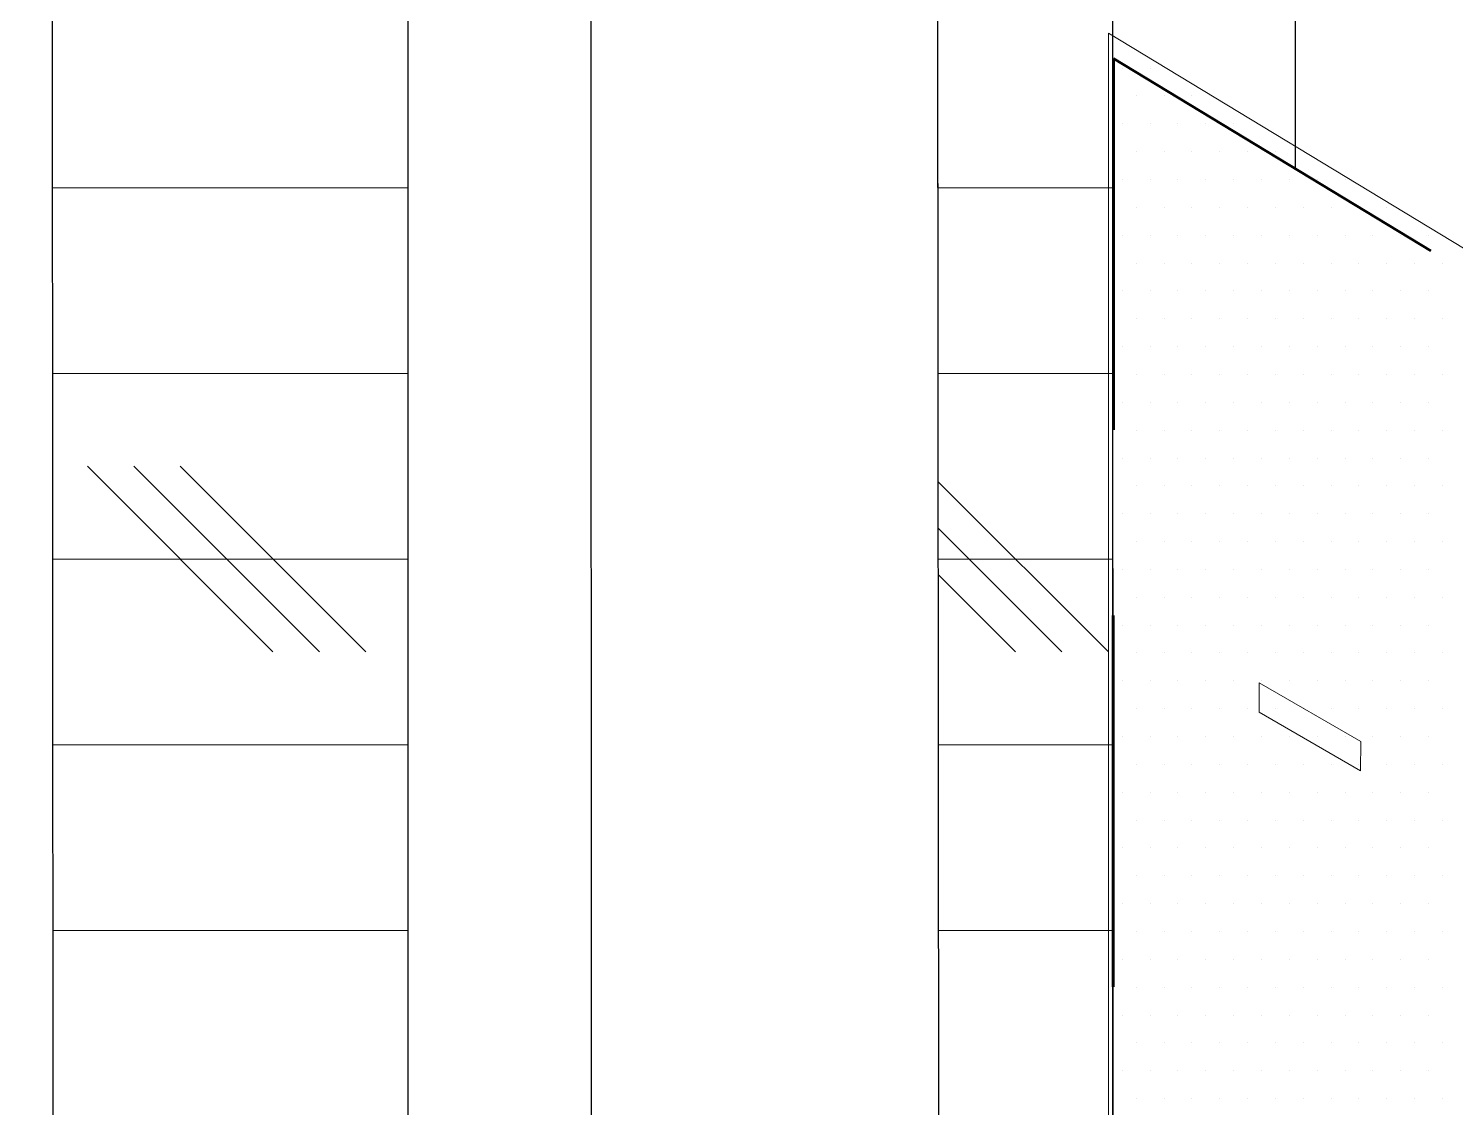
# Model space of a CAD drawing. Header units: inches. Extents: x -26 to 76, y -16 to 22.
# Drawn here: x 37.726 to 38.687, y 8.999 to 9.725 of the extents above; entities that cross this region are included whole.
import ezdxf

# ---------------------------------------------------------------- set-up
doc = ezdxf.new("R2010")
doc.units = ezdxf.units.IN
doc.header["$MEASUREMENT"] = 0
doc.linetypes.add('AI-Linetype-0', pattern=[0.375113, 0.250075, -0.125038])
doc.linetypes.add('AI-Linetype-3', pattern=[0.375113, 0.250075, -0.125038])
for name, color, linetype, lineweight in [('.ATI-HATCH', 7, 'Continuous', 0), ('G-ANNO-TTLB', 7, 'Continuous', 0), ('TYVEK', 7, 'Continuous', 0)]:
    doc.layers.add(name, color=color, linetype=linetype, lineweight=lineweight)

# ---------------------------------------------------------------- blocks, each defined once
blk = doc.blocks.new('Block_353')
at = {"layer": '.ATI-HATCH'}
for points, knots in [([(37.98154, 8.3339), (37.98154, 8.3339), (37.74314, 8.28276), (37.74314, 8.28276), (37.74314, 8.28276), (37.74071, 11.86571), (37.74071, 11.86571), (37.74071, 11.86571), (38.21226, 11.59528), (38.21226, 11.59528), (38.21226, 11.59528), (37.98178, 11.459), (37.98178, 11.459), (37.98178, 11.459), (37.98154, 11.45914), (37.98154, 11.45914), (37.98154, 11.45914), (37.98154, 8.3339), (37.98154, 8.3339)], [0, 0, 0, 0, 1, 1, 1, 2, 2, 2, 3, 3, 3, 4, 4, 4, 5, 5, 5, 6, 6, 6, 6]), ([(38.44993, 8.43436), (38.45208, 8.43482), (38.45425, 8.43521), (38.45644, 8.43552), (38.45644, 8.43552), (38.45573, 11.18716), (38.45573, 11.18716), (38.45573, 11.18716), (38.45597, 11.18703), (38.45597, 11.18703), (38.45597, 11.18703), (38.68646, 11.32331), (38.68646, 11.32331), (38.68646, 11.32331), (38.33735, 11.52353), (38.33735, 11.52353), (38.33735, 11.52353), (38.33946, 8.41067), (38.33946, 8.41067), (38.33946, 8.41067), (38.44993, 8.43436), (38.44993, 8.43436)], [0, 0, 0, 0, 1, 1, 1, 2, 2, 2, 3, 3, 3, 4, 4, 4, 5, 5, 5, 6, 6, 6, 7, 7, 7, 7])]:
    blk.add_open_spline(points, degree=3, knots=knots, dxfattribs=at)
at = {"layer": '.ATI-HATCH', "color": 8, "lineweight": 0, "true_color": 0x808080}
for points in [[(37.74224, 9.61813), (37.74224, 9.61813), (37.98154, 9.61813), (37.98154, 9.61813)], [(38.33865, 9.61813), (38.33865, 9.61813), (38.45613, 9.61813), (38.45613, 9.61813)], [(37.74232, 9.49309), (37.74232, 9.49309), (37.98154, 9.49309), (37.98154, 9.49309)], [(38.33873, 9.49309), (38.33873, 9.49309), (38.45616, 9.49309), (38.45616, 9.49309)], [(37.89067, 9.30553), (37.89067, 9.30553), (37.76564, 9.43057), (37.76564, 9.43057)], [(37.92193, 9.30553), (37.92193, 9.30553), (37.7969, 9.43057), (37.7969, 9.43057)], [(37.95319, 9.30553), (37.95319, 9.30553), (37.82815, 9.43057), (37.82815, 9.43057)], [(38.45334, 9.30553), (38.45334, 9.30553), (38.33878, 9.4201), (38.33878, 9.4201)], [(38.42208, 9.30553), (38.42208, 9.30553), (38.3388, 9.38882), (38.3388, 9.38882)], [(37.74241, 9.36805), (37.74241, 9.36805), (37.98154, 9.36805), (37.98154, 9.36805)], [(38.33881, 9.36805), (38.33881, 9.36805), (38.4562, 9.36805), (38.4562, 9.36805)], [(38.39082, 9.30553), (38.39082, 9.30553), (38.33882, 9.35754), (38.33882, 9.35754)], [(37.74249, 9.24302), (37.74249, 9.24302), (37.98154, 9.24302), (37.98154, 9.24302)], [(38.3389, 9.24302), (38.3389, 9.24302), (38.45623, 9.24302), (38.45623, 9.24302)], [(37.74258, 9.11798), (37.74258, 9.11798), (37.98154, 9.11798), (37.98154, 9.11798)], [(38.33898, 9.11798), (38.33898, 9.11798), (38.45626, 9.11798), (38.45626, 9.11798)]]:
    blk.add_open_spline(points, degree=3, dxfattribs=at)
blk = doc.blocks.new('Block_386')
at = {"layer": '.ATI-HATCH'}
blk.add_open_spline([(38.70094, 9.57216), (38.70094, 9.57216), (38.45346, 9.72215), (38.45346, 9.72215), (38.45346, 9.72215), (38.45346, 7.41486), (38.45346, 7.41486), (38.45346, 7.41486), (38.70094, 7.26487), (38.70094, 7.26487), (38.70094, 7.26487), (38.70094, 9.57216), (38.70094, 9.57216)], degree=3, knots=[0, 0, 0, 0, 1, 1, 1, 2, 2, 2, 3, 3, 3, 4, 4, 4, 4], dxfattribs=at)
at = {"layer": '.ATI-HATCH', "color": 8, "lineweight": 0, "true_color": 0x808080}
for points in [[(38.46268, 9.69872), (38.46268, 9.69872), (38.46268, 9.69872), (38.46268, 9.69872)], [(38.48144, 9.69872), (38.48144, 9.69872), (38.48144, 9.69872), (38.48144, 9.69872)], [(38.47206, 9.67996), (38.47206, 9.67996), (38.47206, 9.67996), (38.47206, 9.67996)], [(38.49081, 9.67996), (38.49081, 9.67996), (38.49081, 9.67996), (38.49081, 9.67996)], [(38.50957, 9.67996), (38.50957, 9.67996), (38.50957, 9.67996), (38.50957, 9.67996)], [(38.46268, 9.6612), (38.46268, 9.6612), (38.46268, 9.6612), (38.46268, 9.6612)], [(38.48144, 9.6612), (38.48144, 9.6612), (38.48144, 9.6612), (38.48144, 9.6612)], [(38.50019, 9.6612), (38.50019, 9.6612), (38.50019, 9.6612), (38.50019, 9.6612)], [(38.51895, 9.6612), (38.51895, 9.6612), (38.51895, 9.6612), (38.51895, 9.6612)], [(38.5377, 9.6612), (38.5377, 9.6612), (38.5377, 9.6612), (38.5377, 9.6612)], [(38.47206, 9.64245), (38.47206, 9.64245), (38.47206, 9.64245), (38.47206, 9.64245)], [(38.49081, 9.64245), (38.49081, 9.64245), (38.49081, 9.64245), (38.49081, 9.64245)], [(38.50957, 9.64245), (38.50957, 9.64245), (38.50957, 9.64245), (38.50957, 9.64245)], [(38.52833, 9.64245), (38.52833, 9.64245), (38.52833, 9.64245), (38.52833, 9.64245)], [(38.54708, 9.64245), (38.54708, 9.64245), (38.54708, 9.64245), (38.54708, 9.64245)], [(38.56584, 9.64245), (38.56584, 9.64245), (38.56584, 9.64245), (38.56584, 9.64245)], [(38.58459, 9.64245), (38.58459, 9.64245), (38.58459, 9.64245), (38.58459, 9.64245)], [(38.46268, 9.62369), (38.46268, 9.62369), (38.46268, 9.62369), (38.46268, 9.62369)], [(38.48144, 9.62369), (38.48144, 9.62369), (38.48144, 9.62369), (38.48144, 9.62369)], [(38.50019, 9.62369), (38.50019, 9.62369), (38.50019, 9.62369), (38.50019, 9.62369)], [(38.51895, 9.62369), (38.51895, 9.62369), (38.51895, 9.62369), (38.51895, 9.62369)], [(38.5377, 9.62369), (38.5377, 9.62369), (38.5377, 9.62369), (38.5377, 9.62369)], [(38.55646, 9.62369), (38.55646, 9.62369), (38.55646, 9.62369), (38.55646, 9.62369)], [(38.57521, 9.62369), (38.57521, 9.62369), (38.57521, 9.62369), (38.57521, 9.62369)], [(38.59397, 9.62369), (38.59397, 9.62369), (38.59397, 9.62369), (38.59397, 9.62369)], [(38.61273, 9.62369), (38.61273, 9.62369), (38.61273, 9.62369), (38.61273, 9.62369)], [(38.47206, 9.60494), (38.47206, 9.60494), (38.47206, 9.60494), (38.47206, 9.60494)], [(38.49081, 9.60494), (38.49081, 9.60494), (38.49081, 9.60494), (38.49081, 9.60494)], [(38.50957, 9.60494), (38.50957, 9.60494), (38.50957, 9.60494), (38.50957, 9.60494)], [(38.52833, 9.60494), (38.52833, 9.60494), (38.52833, 9.60494), (38.52833, 9.60494)], [(38.54708, 9.60494), (38.54708, 9.60494), (38.54708, 9.60494), (38.54708, 9.60494)], [(38.56584, 9.60494), (38.56584, 9.60494), (38.56584, 9.60494), (38.56584, 9.60494)], [(38.58459, 9.60494), (38.58459, 9.60494), (38.58459, 9.60494), (38.58459, 9.60494)], [(38.60335, 9.60494), (38.60335, 9.60494), (38.60335, 9.60494), (38.60335, 9.60494)], [(38.6221, 9.60494), (38.6221, 9.60494), (38.6221, 9.60494), (38.6221, 9.60494)], [(38.64086, 9.60494), (38.64086, 9.60494), (38.64086, 9.60494), (38.64086, 9.60494)], [(38.46268, 9.58618), (38.46268, 9.58618), (38.46268, 9.58618), (38.46268, 9.58618)], [(38.48144, 9.58618), (38.48144, 9.58618), (38.48144, 9.58618), (38.48144, 9.58618)], [(38.50019, 9.58618), (38.50019, 9.58618), (38.50019, 9.58618), (38.50019, 9.58618)], [(38.51895, 9.58618), (38.51895, 9.58618), (38.51895, 9.58618), (38.51895, 9.58618)], [(38.5377, 9.58618), (38.5377, 9.58618), (38.5377, 9.58618), (38.5377, 9.58618)], [(38.55646, 9.58618), (38.55646, 9.58618), (38.55646, 9.58618), (38.55646, 9.58618)], [(38.57521, 9.58618), (38.57521, 9.58618), (38.57521, 9.58618), (38.57521, 9.58618)], [(38.59397, 9.58618), (38.59397, 9.58618), (38.59397, 9.58618), (38.59397, 9.58618)], [(38.61273, 9.58618), (38.61273, 9.58618), (38.61273, 9.58618), (38.61273, 9.58618)], [(38.63148, 9.58618), (38.63148, 9.58618), (38.63148, 9.58618), (38.63148, 9.58618)], [(38.65024, 9.58618), (38.65024, 9.58618), (38.65024, 9.58618), (38.65024, 9.58618)], [(38.66899, 9.58618), (38.66899, 9.58618), (38.66899, 9.58618), (38.66899, 9.58618)], [(38.47206, 9.56743), (38.47206, 9.56743), (38.47206, 9.56743), (38.47206, 9.56743)], [(38.49081, 9.56743), (38.49081, 9.56743), (38.49081, 9.56743), (38.49081, 9.56743)], [(38.50957, 9.56743), (38.50957, 9.56743), (38.50957, 9.56743), (38.50957, 9.56743)], [(38.52833, 9.56743), (38.52833, 9.56743), (38.52833, 9.56743), (38.52833, 9.56743)], [(38.54708, 9.56743), (38.54708, 9.56743), (38.54708, 9.56743), (38.54708, 9.56743)], [(38.56584, 9.56743), (38.56584, 9.56743), (38.56584, 9.56743), (38.56584, 9.56743)], [(38.58459, 9.56743), (38.58459, 9.56743), (38.58459, 9.56743), (38.58459, 9.56743)], [(38.60335, 9.56743), (38.60335, 9.56743), (38.60335, 9.56743), (38.60335, 9.56743)], [(38.6221, 9.56743), (38.6221, 9.56743), (38.6221, 9.56743), (38.6221, 9.56743)], [(38.64086, 9.56743), (38.64086, 9.56743), (38.64086, 9.56743), (38.64086, 9.56743)], [(38.65961, 9.56743), (38.65961, 9.56743), (38.65961, 9.56743), (38.65961, 9.56743)], [(38.67837, 9.56743), (38.67837, 9.56743), (38.67837, 9.56743), (38.67837, 9.56743)], [(38.46268, 9.54867), (38.46268, 9.54867), (38.46268, 9.54867), (38.46268, 9.54867)], [(38.48144, 9.54867), (38.48144, 9.54867), (38.48144, 9.54867), (38.48144, 9.54867)], [(38.50019, 9.54867), (38.50019, 9.54867), (38.50019, 9.54867), (38.50019, 9.54867)], [(38.51895, 9.54867), (38.51895, 9.54867), (38.51895, 9.54867), (38.51895, 9.54867)], [(38.5377, 9.54867), (38.5377, 9.54867), (38.5377, 9.54867), (38.5377, 9.54867)], [(38.55646, 9.54867), (38.55646, 9.54867), (38.55646, 9.54867), (38.55646, 9.54867)], [(38.57521, 9.54867), (38.57521, 9.54867), (38.57521, 9.54867), (38.57521, 9.54867)], [(38.59397, 9.54867), (38.59397, 9.54867), (38.59397, 9.54867), (38.59397, 9.54867)], [(38.61273, 9.54867), (38.61273, 9.54867), (38.61273, 9.54867), (38.61273, 9.54867)], [(38.63148, 9.54867), (38.63148, 9.54867), (38.63148, 9.54867), (38.63148, 9.54867)], [(38.65024, 9.54867), (38.65024, 9.54867), (38.65024, 9.54867), (38.65024, 9.54867)], [(38.66899, 9.54867), (38.66899, 9.54867), (38.66899, 9.54867), (38.66899, 9.54867)], [(38.47206, 9.52992), (38.47206, 9.52992), (38.47206, 9.52992), (38.47206, 9.52992)], [(38.49081, 9.52992), (38.49081, 9.52992), (38.49081, 9.52992), (38.49081, 9.52992)], [(38.50957, 9.52992), (38.50957, 9.52992), (38.50957, 9.52992), (38.50957, 9.52992)], [(38.52833, 9.52992), (38.52833, 9.52992), (38.52833, 9.52992), (38.52833, 9.52992)], [(38.54708, 9.52992), (38.54708, 9.52992), (38.54708, 9.52992), (38.54708, 9.52992)], [(38.56584, 9.52992), (38.56584, 9.52992), (38.56584, 9.52992), (38.56584, 9.52992)], [(38.58459, 9.52992), (38.58459, 9.52992), (38.58459, 9.52992), (38.58459, 9.52992)], [(38.60335, 9.52992), (38.60335, 9.52992), (38.60335, 9.52992), (38.60335, 9.52992)], [(38.6221, 9.52992), (38.6221, 9.52992), (38.6221, 9.52992), (38.6221, 9.52992)], [(38.64086, 9.52992), (38.64086, 9.52992), (38.64086, 9.52992), (38.64086, 9.52992)], [(38.65961, 9.52992), (38.65961, 9.52992), (38.65961, 9.52992), (38.65961, 9.52992)], [(38.67837, 9.52992), (38.67837, 9.52992), (38.67837, 9.52992), (38.67837, 9.52992)], [(38.46268, 9.51116), (38.46268, 9.51116), (38.46268, 9.51116), (38.46268, 9.51116)], [(38.48144, 9.51116), (38.48144, 9.51116), (38.48144, 9.51116), (38.48144, 9.51116)], [(38.50019, 9.51116), (38.50019, 9.51116), (38.50019, 9.51116), (38.50019, 9.51116)], [(38.51895, 9.51116), (38.51895, 9.51116), (38.51895, 9.51116), (38.51895, 9.51116)], [(38.5377, 9.51116), (38.5377, 9.51116), (38.5377, 9.51116), (38.5377, 9.51116)], [(38.55646, 9.51116), (38.55646, 9.51116), (38.55646, 9.51116), (38.55646, 9.51116)], [(38.57521, 9.51116), (38.57521, 9.51116), (38.57521, 9.51116), (38.57521, 9.51116)], [(38.59397, 9.51116), (38.59397, 9.51116), (38.59397, 9.51116), (38.59397, 9.51116)], [(38.61273, 9.51116), (38.61273, 9.51116), (38.61273, 9.51116), (38.61273, 9.51116)], [(38.63148, 9.51116), (38.63148, 9.51116), (38.63148, 9.51116), (38.63148, 9.51116)], [(38.65024, 9.51116), (38.65024, 9.51116), (38.65024, 9.51116), (38.65024, 9.51116)], [(38.66899, 9.51116), (38.66899, 9.51116), (38.66899, 9.51116), (38.66899, 9.51116)], [(38.47206, 9.4924), (38.47206, 9.4924), (38.47206, 9.4924), (38.47206, 9.4924)], [(38.49081, 9.4924), (38.49081, 9.4924), (38.49081, 9.4924), (38.49081, 9.4924)], [(38.50957, 9.4924), (38.50957, 9.4924), (38.50957, 9.4924), (38.50957, 9.4924)], [(38.52833, 9.4924), (38.52833, 9.4924), (38.52833, 9.4924), (38.52833, 9.4924)], [(38.54708, 9.4924), (38.54708, 9.4924), (38.54708, 9.4924), (38.54708, 9.4924)], [(38.56584, 9.4924), (38.56584, 9.4924), (38.56584, 9.4924), (38.56584, 9.4924)], [(38.58459, 9.4924), (38.58459, 9.4924), (38.58459, 9.4924), (38.58459, 9.4924)], [(38.60335, 9.4924), (38.60335, 9.4924), (38.60335, 9.4924), (38.60335, 9.4924)], [(38.6221, 9.4924), (38.6221, 9.4924), (38.6221, 9.4924), (38.6221, 9.4924)], [(38.64086, 9.4924), (38.64086, 9.4924), (38.64086, 9.4924), (38.64086, 9.4924)], [(38.65961, 9.4924), (38.65961, 9.4924), (38.65961, 9.4924), (38.65961, 9.4924)], [(38.67837, 9.4924), (38.67837, 9.4924), (38.67837, 9.4924), (38.67837, 9.4924)], [(38.46268, 9.47365), (38.46268, 9.47365), (38.46268, 9.47365), (38.46268, 9.47365)], [(38.48144, 9.47365), (38.48144, 9.47365), (38.48144, 9.47365), (38.48144, 9.47365)], [(38.50019, 9.47365), (38.50019, 9.47365), (38.50019, 9.47365), (38.50019, 9.47365)], [(38.51895, 9.47365), (38.51895, 9.47365), (38.51895, 9.47365), (38.51895, 9.47365)], [(38.5377, 9.47365), (38.5377, 9.47365), (38.5377, 9.47365), (38.5377, 9.47365)], [(38.55646, 9.47365), (38.55646, 9.47365), (38.55646, 9.47365), (38.55646, 9.47365)], [(38.57521, 9.47365), (38.57521, 9.47365), (38.57521, 9.47365), (38.57521, 9.47365)], [(38.59397, 9.47365), (38.59397, 9.47365), (38.59397, 9.47365), (38.59397, 9.47365)], [(38.61273, 9.47365), (38.61273, 9.47365), (38.61273, 9.47365), (38.61273, 9.47365)], [(38.63148, 9.47365), (38.63148, 9.47365), (38.63148, 9.47365), (38.63148, 9.47365)], [(38.65024, 9.47365), (38.65024, 9.47365), (38.65024, 9.47365), (38.65024, 9.47365)], [(38.66899, 9.47365), (38.66899, 9.47365), (38.66899, 9.47365), (38.66899, 9.47365)], [(38.47206, 9.45489), (38.47206, 9.45489), (38.47206, 9.45489), (38.47206, 9.45489)], [(38.49081, 9.45489), (38.49081, 9.45489), (38.49081, 9.45489), (38.49081, 9.45489)], [(38.50957, 9.45489), (38.50957, 9.45489), (38.50957, 9.45489), (38.50957, 9.45489)], [(38.52833, 9.45489), (38.52833, 9.45489), (38.52833, 9.45489), (38.52833, 9.45489)], [(38.54708, 9.45489), (38.54708, 9.45489), (38.54708, 9.45489), (38.54708, 9.45489)], [(38.56584, 9.45489), (38.56584, 9.45489), (38.56584, 9.45489), (38.56584, 9.45489)], [(38.58459, 9.45489), (38.58459, 9.45489), (38.58459, 9.45489), (38.58459, 9.45489)], [(38.60335, 9.45489), (38.60335, 9.45489), (38.60335, 9.45489), (38.60335, 9.45489)], [(38.6221, 9.45489), (38.6221, 9.45489), (38.6221, 9.45489), (38.6221, 9.45489)], [(38.64086, 9.45489), (38.64086, 9.45489), (38.64086, 9.45489), (38.64086, 9.45489)], [(38.65961, 9.45489), (38.65961, 9.45489), (38.65961, 9.45489), (38.65961, 9.45489)], [(38.67837, 9.45489), (38.67837, 9.45489), (38.67837, 9.45489), (38.67837, 9.45489)], [(38.46268, 9.43614), (38.46268, 9.43614), (38.46268, 9.43614), (38.46268, 9.43614)], [(38.48144, 9.43614), (38.48144, 9.43614), (38.48144, 9.43614), (38.48144, 9.43614)], [(38.50019, 9.43614), (38.50019, 9.43614), (38.50019, 9.43614), (38.50019, 9.43614)], [(38.51895, 9.43614), (38.51895, 9.43614), (38.51895, 9.43614), (38.51895, 9.43614)], [(38.5377, 9.43614), (38.5377, 9.43614), (38.5377, 9.43614), (38.5377, 9.43614)], [(38.55646, 9.43614), (38.55646, 9.43614), (38.55646, 9.43614), (38.55646, 9.43614)], [(38.57521, 9.43614), (38.57521, 9.43614), (38.57521, 9.43614), (38.57521, 9.43614)], [(38.59397, 9.43614), (38.59397, 9.43614), (38.59397, 9.43614), (38.59397, 9.43614)], [(38.61273, 9.43614), (38.61273, 9.43614), (38.61273, 9.43614), (38.61273, 9.43614)], [(38.63148, 9.43614), (38.63148, 9.43614), (38.63148, 9.43614), (38.63148, 9.43614)], [(38.65024, 9.43614), (38.65024, 9.43614), (38.65024, 9.43614), (38.65024, 9.43614)], [(38.66899, 9.43614), (38.66899, 9.43614), (38.66899, 9.43614), (38.66899, 9.43614)], [(38.47206, 9.41738), (38.47206, 9.41738), (38.47206, 9.41738), (38.47206, 9.41738)], [(38.49081, 9.41738), (38.49081, 9.41738), (38.49081, 9.41738), (38.49081, 9.41738)], [(38.50957, 9.41738), (38.50957, 9.41738), (38.50957, 9.41738), (38.50957, 9.41738)], [(38.52833, 9.41738), (38.52833, 9.41738), (38.52833, 9.41738), (38.52833, 9.41738)], [(38.54708, 9.41738), (38.54708, 9.41738), (38.54708, 9.41738), (38.54708, 9.41738)], [(38.56584, 9.41738), (38.56584, 9.41738), (38.56584, 9.41738), (38.56584, 9.41738)], [(38.58459, 9.41738), (38.58459, 9.41738), (38.58459, 9.41738), (38.58459, 9.41738)], [(38.60335, 9.41738), (38.60335, 9.41738), (38.60335, 9.41738), (38.60335, 9.41738)], [(38.6221, 9.41738), (38.6221, 9.41738), (38.6221, 9.41738), (38.6221, 9.41738)], [(38.64086, 9.41738), (38.64086, 9.41738), (38.64086, 9.41738), (38.64086, 9.41738)], [(38.65961, 9.41738), (38.65961, 9.41738), (38.65961, 9.41738), (38.65961, 9.41738)], [(38.67837, 9.41738), (38.67837, 9.41738), (38.67837, 9.41738), (38.67837, 9.41738)], [(38.46268, 9.39863), (38.46268, 9.39863), (38.46268, 9.39863), (38.46268, 9.39863)], [(38.48144, 9.39863), (38.48144, 9.39863), (38.48144, 9.39863), (38.48144, 9.39863)], [(38.50019, 9.39863), (38.50019, 9.39863), (38.50019, 9.39863), (38.50019, 9.39863)], [(38.51895, 9.39863), (38.51895, 9.39863), (38.51895, 9.39863), (38.51895, 9.39863)], [(38.5377, 9.39863), (38.5377, 9.39863), (38.5377, 9.39863), (38.5377, 9.39863)], [(38.55646, 9.39863), (38.55646, 9.39863), (38.55646, 9.39863), (38.55646, 9.39863)], [(38.57521, 9.39863), (38.57521, 9.39863), (38.57521, 9.39863), (38.57521, 9.39863)], [(38.59397, 9.39863), (38.59397, 9.39863), (38.59397, 9.39863), (38.59397, 9.39863)], [(38.61273, 9.39863), (38.61273, 9.39863), (38.61273, 9.39863), (38.61273, 9.39863)], [(38.63148, 9.39863), (38.63148, 9.39863), (38.63148, 9.39863), (38.63148, 9.39863)], [(38.65024, 9.39863), (38.65024, 9.39863), (38.65024, 9.39863), (38.65024, 9.39863)], [(38.66899, 9.39863), (38.66899, 9.39863), (38.66899, 9.39863), (38.66899, 9.39863)], [(38.47206, 9.37987), (38.47206, 9.37987), (38.47206, 9.37987), (38.47206, 9.37987)], [(38.49081, 9.37987), (38.49081, 9.37987), (38.49081, 9.37987), (38.49081, 9.37987)], [(38.50957, 9.37987), (38.50957, 9.37987), (38.50957, 9.37987), (38.50957, 9.37987)], [(38.52833, 9.37987), (38.52833, 9.37987), (38.52833, 9.37987), (38.52833, 9.37987)], [(38.54708, 9.37987), (38.54708, 9.37987), (38.54708, 9.37987), (38.54708, 9.37987)], [(38.56584, 9.37987), (38.56584, 9.37987), (38.56584, 9.37987), (38.56584, 9.37987)], [(38.58459, 9.37987), (38.58459, 9.37987), (38.58459, 9.37987), (38.58459, 9.37987)], [(38.60335, 9.37987), (38.60335, 9.37987), (38.60335, 9.37987), (38.60335, 9.37987)], [(38.6221, 9.37987), (38.6221, 9.37987), (38.6221, 9.37987), (38.6221, 9.37987)], [(38.64086, 9.37987), (38.64086, 9.37987), (38.64086, 9.37987), (38.64086, 9.37987)], [(38.65961, 9.37987), (38.65961, 9.37987), (38.65961, 9.37987), (38.65961, 9.37987)], [(38.67837, 9.37987), (38.67837, 9.37987), (38.67837, 9.37987), (38.67837, 9.37987)], [(38.46268, 9.36111), (38.46268, 9.36111), (38.46268, 9.36111), (38.46268, 9.36111)], [(38.48144, 9.36111), (38.48144, 9.36111), (38.48144, 9.36111), (38.48144, 9.36111)], [(38.50019, 9.36111), (38.50019, 9.36111), (38.50019, 9.36111), (38.50019, 9.36111)], [(38.51895, 9.36111), (38.51895, 9.36111), (38.51895, 9.36111), (38.51895, 9.36111)], [(38.5377, 9.36111), (38.5377, 9.36111), (38.5377, 9.36111), (38.5377, 9.36111)], [(38.55646, 9.36111), (38.55646, 9.36111), (38.55646, 9.36111), (38.55646, 9.36111)], [(38.57521, 9.36111), (38.57521, 9.36111), (38.57521, 9.36111), (38.57521, 9.36111)], [(38.59397, 9.36111), (38.59397, 9.36111), (38.59397, 9.36111), (38.59397, 9.36111)], [(38.61273, 9.36111), (38.61273, 9.36111), (38.61273, 9.36111), (38.61273, 9.36111)], [(38.63148, 9.36111), (38.63148, 9.36111), (38.63148, 9.36111), (38.63148, 9.36111)], [(38.65024, 9.36111), (38.65024, 9.36111), (38.65024, 9.36111), (38.65024, 9.36111)], [(38.66899, 9.36111), (38.66899, 9.36111), (38.66899, 9.36111), (38.66899, 9.36111)], [(38.47206, 9.34236), (38.47206, 9.34236), (38.47206, 9.34236), (38.47206, 9.34236)], [(38.49081, 9.34236), (38.49081, 9.34236), (38.49081, 9.34236), (38.49081, 9.34236)], [(38.50957, 9.34236), (38.50957, 9.34236), (38.50957, 9.34236), (38.50957, 9.34236)], [(38.52833, 9.34236), (38.52833, 9.34236), (38.52833, 9.34236), (38.52833, 9.34236)], [(38.54708, 9.34236), (38.54708, 9.34236), (38.54708, 9.34236), (38.54708, 9.34236)], [(38.56584, 9.34236), (38.56584, 9.34236), (38.56584, 9.34236), (38.56584, 9.34236)], [(38.58459, 9.34236), (38.58459, 9.34236), (38.58459, 9.34236), (38.58459, 9.34236)], [(38.60335, 9.34236), (38.60335, 9.34236), (38.60335, 9.34236), (38.60335, 9.34236)], [(38.6221, 9.34236), (38.6221, 9.34236), (38.6221, 9.34236), (38.6221, 9.34236)], [(38.64086, 9.34236), (38.64086, 9.34236), (38.64086, 9.34236), (38.64086, 9.34236)], [(38.65961, 9.34236), (38.65961, 9.34236), (38.65961, 9.34236), (38.65961, 9.34236)], [(38.67837, 9.34236), (38.67837, 9.34236), (38.67837, 9.34236), (38.67837, 9.34236)], [(38.46268, 9.3236), (38.46268, 9.3236), (38.46268, 9.3236), (38.46268, 9.3236)], [(38.48144, 9.3236), (38.48144, 9.3236), (38.48144, 9.3236), (38.48144, 9.3236)], [(38.50019, 9.3236), (38.50019, 9.3236), (38.50019, 9.3236), (38.50019, 9.3236)], [(38.51895, 9.3236), (38.51895, 9.3236), (38.51895, 9.3236), (38.51895, 9.3236)], [(38.5377, 9.3236), (38.5377, 9.3236), (38.5377, 9.3236), (38.5377, 9.3236)], [(38.55646, 9.3236), (38.55646, 9.3236), (38.55646, 9.3236), (38.55646, 9.3236)], [(38.57521, 9.3236), (38.57521, 9.3236), (38.57521, 9.3236), (38.57521, 9.3236)], [(38.59397, 9.3236), (38.59397, 9.3236), (38.59397, 9.3236), (38.59397, 9.3236)], [(38.61273, 9.3236), (38.61273, 9.3236), (38.61273, 9.3236), (38.61273, 9.3236)], [(38.63148, 9.3236), (38.63148, 9.3236), (38.63148, 9.3236), (38.63148, 9.3236)], [(38.65024, 9.3236), (38.65024, 9.3236), (38.65024, 9.3236), (38.65024, 9.3236)], [(38.66899, 9.3236), (38.66899, 9.3236), (38.66899, 9.3236), (38.66899, 9.3236)], [(38.47206, 9.30485), (38.47206, 9.30485), (38.47206, 9.30485), (38.47206, 9.30485)], [(38.49081, 9.30485), (38.49081, 9.30485), (38.49081, 9.30485), (38.49081, 9.30485)], [(38.50957, 9.30485), (38.50957, 9.30485), (38.50957, 9.30485), (38.50957, 9.30485)], [(38.52833, 9.30485), (38.52833, 9.30485), (38.52833, 9.30485), (38.52833, 9.30485)], [(38.54708, 9.30485), (38.54708, 9.30485), (38.54708, 9.30485), (38.54708, 9.30485)], [(38.56584, 9.30485), (38.56584, 9.30485), (38.56584, 9.30485), (38.56584, 9.30485)], [(38.58459, 9.30485), (38.58459, 9.30485), (38.58459, 9.30485), (38.58459, 9.30485)], [(38.60335, 9.30485), (38.60335, 9.30485), (38.60335, 9.30485), (38.60335, 9.30485)], [(38.6221, 9.30485), (38.6221, 9.30485), (38.6221, 9.30485), (38.6221, 9.30485)], [(38.64086, 9.30485), (38.64086, 9.30485), (38.64086, 9.30485), (38.64086, 9.30485)], [(38.65961, 9.30485), (38.65961, 9.30485), (38.65961, 9.30485), (38.65961, 9.30485)], [(38.67837, 9.30485), (38.67837, 9.30485), (38.67837, 9.30485), (38.67837, 9.30485)], [(38.46268, 9.28609), (38.46268, 9.28609), (38.46268, 9.28609), (38.46268, 9.28609)], [(38.48144, 9.28609), (38.48144, 9.28609), (38.48144, 9.28609), (38.48144, 9.28609)], [(38.50019, 9.28609), (38.50019, 9.28609), (38.50019, 9.28609), (38.50019, 9.28609)], [(38.51895, 9.28609), (38.51895, 9.28609), (38.51895, 9.28609), (38.51895, 9.28609)], [(38.5377, 9.28609), (38.5377, 9.28609), (38.5377, 9.28609), (38.5377, 9.28609)], [(38.55646, 9.28609), (38.55646, 9.28609), (38.55646, 9.28609), (38.55646, 9.28609)], [(38.57521, 9.28609), (38.57521, 9.28609), (38.57521, 9.28609), (38.57521, 9.28609)], [(38.59397, 9.28609), (38.59397, 9.28609), (38.59397, 9.28609), (38.59397, 9.28609)], [(38.61273, 9.28609), (38.61273, 9.28609), (38.61273, 9.28609), (38.61273, 9.28609)], [(38.63148, 9.28609), (38.63148, 9.28609), (38.63148, 9.28609), (38.63148, 9.28609)], [(38.65024, 9.28609), (38.65024, 9.28609), (38.65024, 9.28609), (38.65024, 9.28609)], [(38.66899, 9.28609), (38.66899, 9.28609), (38.66899, 9.28609), (38.66899, 9.28609)], [(38.47206, 9.26734), (38.47206, 9.26734), (38.47206, 9.26734), (38.47206, 9.26734)], [(38.49081, 9.26734), (38.49081, 9.26734), (38.49081, 9.26734), (38.49081, 9.26734)], [(38.50957, 9.26734), (38.50957, 9.26734), (38.50957, 9.26734), (38.50957, 9.26734)], [(38.52833, 9.26734), (38.52833, 9.26734), (38.52833, 9.26734), (38.52833, 9.26734)], [(38.54708, 9.26734), (38.54708, 9.26734), (38.54708, 9.26734), (38.54708, 9.26734)], [(38.56584, 9.26734), (38.56584, 9.26734), (38.56584, 9.26734), (38.56584, 9.26734)], [(38.58459, 9.26734), (38.58459, 9.26734), (38.58459, 9.26734), (38.58459, 9.26734)], [(38.60335, 9.26734), (38.60335, 9.26734), (38.60335, 9.26734), (38.60335, 9.26734)], [(38.6221, 9.26734), (38.6221, 9.26734), (38.6221, 9.26734), (38.6221, 9.26734)], [(38.64086, 9.26734), (38.64086, 9.26734), (38.64086, 9.26734), (38.64086, 9.26734)], [(38.65961, 9.26734), (38.65961, 9.26734), (38.65961, 9.26734), (38.65961, 9.26734)], [(38.67837, 9.26734), (38.67837, 9.26734), (38.67837, 9.26734), (38.67837, 9.26734)], [(38.46268, 9.24858), (38.46268, 9.24858), (38.46268, 9.24858), (38.46268, 9.24858)], [(38.48144, 9.24858), (38.48144, 9.24858), (38.48144, 9.24858), (38.48144, 9.24858)], [(38.50019, 9.24858), (38.50019, 9.24858), (38.50019, 9.24858), (38.50019, 9.24858)], [(38.51895, 9.24858), (38.51895, 9.24858), (38.51895, 9.24858), (38.51895, 9.24858)], [(38.5377, 9.24858), (38.5377, 9.24858), (38.5377, 9.24858), (38.5377, 9.24858)], [(38.55646, 9.24858), (38.55646, 9.24858), (38.55646, 9.24858), (38.55646, 9.24858)], [(38.57521, 9.24858), (38.57521, 9.24858), (38.57521, 9.24858), (38.57521, 9.24858)], [(38.59397, 9.24858), (38.59397, 9.24858), (38.59397, 9.24858), (38.59397, 9.24858)], [(38.61273, 9.24858), (38.61273, 9.24858), (38.61273, 9.24858), (38.61273, 9.24858)], [(38.63148, 9.24858), (38.63148, 9.24858), (38.63148, 9.24858), (38.63148, 9.24858)], [(38.65024, 9.24858), (38.65024, 9.24858), (38.65024, 9.24858), (38.65024, 9.24858)], [(38.66899, 9.24858), (38.66899, 9.24858), (38.66899, 9.24858), (38.66899, 9.24858)], [(38.47206, 9.22982), (38.47206, 9.22982), (38.47206, 9.22982), (38.47206, 9.22982)], [(38.49081, 9.22982), (38.49081, 9.22982), (38.49081, 9.22982), (38.49081, 9.22982)], [(38.50957, 9.22982), (38.50957, 9.22982), (38.50957, 9.22982), (38.50957, 9.22982)], [(38.52833, 9.22982), (38.52833, 9.22982), (38.52833, 9.22982), (38.52833, 9.22982)], [(38.54708, 9.22982), (38.54708, 9.22982), (38.54708, 9.22982), (38.54708, 9.22982)], [(38.56584, 9.22982), (38.56584, 9.22982), (38.56584, 9.22982), (38.56584, 9.22982)], [(38.58459, 9.22982), (38.58459, 9.22982), (38.58459, 9.22982), (38.58459, 9.22982)], [(38.60335, 9.22982), (38.60335, 9.22982), (38.60335, 9.22982), (38.60335, 9.22982)], [(38.6221, 9.22982), (38.6221, 9.22982), (38.6221, 9.22982), (38.6221, 9.22982)], [(38.64086, 9.22982), (38.64086, 9.22982), (38.64086, 9.22982), (38.64086, 9.22982)], [(38.65961, 9.22982), (38.65961, 9.22982), (38.65961, 9.22982), (38.65961, 9.22982)], [(38.67837, 9.22982), (38.67837, 9.22982), (38.67837, 9.22982), (38.67837, 9.22982)], [(38.46268, 9.21107), (38.46268, 9.21107), (38.46268, 9.21107), (38.46268, 9.21107)], [(38.48144, 9.21107), (38.48144, 9.21107), (38.48144, 9.21107), (38.48144, 9.21107)], [(38.50019, 9.21107), (38.50019, 9.21107), (38.50019, 9.21107), (38.50019, 9.21107)], [(38.51895, 9.21107), (38.51895, 9.21107), (38.51895, 9.21107), (38.51895, 9.21107)], [(38.5377, 9.21107), (38.5377, 9.21107), (38.5377, 9.21107), (38.5377, 9.21107)], [(38.55646, 9.21107), (38.55646, 9.21107), (38.55646, 9.21107), (38.55646, 9.21107)], [(38.57521, 9.21107), (38.57521, 9.21107), (38.57521, 9.21107), (38.57521, 9.21107)], [(38.59397, 9.21107), (38.59397, 9.21107), (38.59397, 9.21107), (38.59397, 9.21107)], [(38.61273, 9.21107), (38.61273, 9.21107), (38.61273, 9.21107), (38.61273, 9.21107)], [(38.63148, 9.21107), (38.63148, 9.21107), (38.63148, 9.21107), (38.63148, 9.21107)], [(38.65024, 9.21107), (38.65024, 9.21107), (38.65024, 9.21107), (38.65024, 9.21107)], [(38.66899, 9.21107), (38.66899, 9.21107), (38.66899, 9.21107), (38.66899, 9.21107)], [(38.47206, 9.19231), (38.47206, 9.19231), (38.47206, 9.19231), (38.47206, 9.19231)], [(38.49081, 9.19231), (38.49081, 9.19231), (38.49081, 9.19231), (38.49081, 9.19231)], [(38.50957, 9.19231), (38.50957, 9.19231), (38.50957, 9.19231), (38.50957, 9.19231)], [(38.52833, 9.19231), (38.52833, 9.19231), (38.52833, 9.19231), (38.52833, 9.19231)], [(38.54708, 9.19231), (38.54708, 9.19231), (38.54708, 9.19231), (38.54708, 9.19231)], [(38.56584, 9.19231), (38.56584, 9.19231), (38.56584, 9.19231), (38.56584, 9.19231)], [(38.58459, 9.19231), (38.58459, 9.19231), (38.58459, 9.19231), (38.58459, 9.19231)], [(38.60335, 9.19231), (38.60335, 9.19231), (38.60335, 9.19231), (38.60335, 9.19231)], [(38.6221, 9.19231), (38.6221, 9.19231), (38.6221, 9.19231), (38.6221, 9.19231)], [(38.64086, 9.19231), (38.64086, 9.19231), (38.64086, 9.19231), (38.64086, 9.19231)], [(38.65961, 9.19231), (38.65961, 9.19231), (38.65961, 9.19231), (38.65961, 9.19231)], [(38.67837, 9.19231), (38.67837, 9.19231), (38.67837, 9.19231), (38.67837, 9.19231)], [(38.46268, 9.17356), (38.46268, 9.17356), (38.46268, 9.17356), (38.46268, 9.17356)], [(38.48144, 9.17356), (38.48144, 9.17356), (38.48144, 9.17356), (38.48144, 9.17356)], [(38.50019, 9.17356), (38.50019, 9.17356), (38.50019, 9.17356), (38.50019, 9.17356)], [(38.51895, 9.17356), (38.51895, 9.17356), (38.51895, 9.17356), (38.51895, 9.17356)], [(38.5377, 9.17356), (38.5377, 9.17356), (38.5377, 9.17356), (38.5377, 9.17356)], [(38.55646, 9.17356), (38.55646, 9.17356), (38.55646, 9.17356), (38.55646, 9.17356)], [(38.57521, 9.17356), (38.57521, 9.17356), (38.57521, 9.17356), (38.57521, 9.17356)], [(38.59397, 9.17356), (38.59397, 9.17356), (38.59397, 9.17356), (38.59397, 9.17356)], [(38.61273, 9.17356), (38.61273, 9.17356), (38.61273, 9.17356), (38.61273, 9.17356)], [(38.63148, 9.17356), (38.63148, 9.17356), (38.63148, 9.17356), (38.63148, 9.17356)], [(38.65024, 9.17356), (38.65024, 9.17356), (38.65024, 9.17356), (38.65024, 9.17356)], [(38.66899, 9.17356), (38.66899, 9.17356), (38.66899, 9.17356), (38.66899, 9.17356)], [(38.47206, 9.1548), (38.47206, 9.1548), (38.47206, 9.1548), (38.47206, 9.1548)], [(38.49081, 9.1548), (38.49081, 9.1548), (38.49081, 9.1548), (38.49081, 9.1548)], [(38.50957, 9.1548), (38.50957, 9.1548), (38.50957, 9.1548), (38.50957, 9.1548)], [(38.52833, 9.1548), (38.52833, 9.1548), (38.52833, 9.1548), (38.52833, 9.1548)], [(38.54708, 9.1548), (38.54708, 9.1548), (38.54708, 9.1548), (38.54708, 9.1548)], [(38.56584, 9.1548), (38.56584, 9.1548), (38.56584, 9.1548), (38.56584, 9.1548)], [(38.58459, 9.1548), (38.58459, 9.1548), (38.58459, 9.1548), (38.58459, 9.1548)], [(38.60335, 9.1548), (38.60335, 9.1548), (38.60335, 9.1548), (38.60335, 9.1548)], [(38.6221, 9.1548), (38.6221, 9.1548), (38.6221, 9.1548), (38.6221, 9.1548)], [(38.64086, 9.1548), (38.64086, 9.1548), (38.64086, 9.1548), (38.64086, 9.1548)], [(38.65961, 9.1548), (38.65961, 9.1548), (38.65961, 9.1548), (38.65961, 9.1548)], [(38.67837, 9.1548), (38.67837, 9.1548), (38.67837, 9.1548), (38.67837, 9.1548)], [(38.46268, 9.13605), (38.46268, 9.13605), (38.46268, 9.13605), (38.46268, 9.13605)], [(38.48144, 9.13605), (38.48144, 9.13605), (38.48144, 9.13605), (38.48144, 9.13605)], [(38.50019, 9.13605), (38.50019, 9.13605), (38.50019, 9.13605), (38.50019, 9.13605)], [(38.51895, 9.13605), (38.51895, 9.13605), (38.51895, 9.13605), (38.51895, 9.13605)], [(38.5377, 9.13605), (38.5377, 9.13605), (38.5377, 9.13605), (38.5377, 9.13605)], [(38.55646, 9.13605), (38.55646, 9.13605), (38.55646, 9.13605), (38.55646, 9.13605)], [(38.57521, 9.13605), (38.57521, 9.13605), (38.57521, 9.13605), (38.57521, 9.13605)], [(38.59397, 9.13605), (38.59397, 9.13605), (38.59397, 9.13605), (38.59397, 9.13605)], [(38.61273, 9.13605), (38.61273, 9.13605), (38.61273, 9.13605), (38.61273, 9.13605)], [(38.63148, 9.13605), (38.63148, 9.13605), (38.63148, 9.13605), (38.63148, 9.13605)], [(38.65024, 9.13605), (38.65024, 9.13605), (38.65024, 9.13605), (38.65024, 9.13605)], [(38.66899, 9.13605), (38.66899, 9.13605), (38.66899, 9.13605), (38.66899, 9.13605)], [(38.47206, 9.11729), (38.47206, 9.11729), (38.47206, 9.11729), (38.47206, 9.11729)], [(38.49081, 9.11729), (38.49081, 9.11729), (38.49081, 9.11729), (38.49081, 9.11729)], [(38.50957, 9.11729), (38.50957, 9.11729), (38.50957, 9.11729), (38.50957, 9.11729)], [(38.52833, 9.11729), (38.52833, 9.11729), (38.52833, 9.11729), (38.52833, 9.11729)], [(38.54708, 9.11729), (38.54708, 9.11729), (38.54708, 9.11729), (38.54708, 9.11729)], [(38.56584, 9.11729), (38.56584, 9.11729), (38.56584, 9.11729), (38.56584, 9.11729)], [(38.58459, 9.11729), (38.58459, 9.11729), (38.58459, 9.11729), (38.58459, 9.11729)], [(38.60335, 9.11729), (38.60335, 9.11729), (38.60335, 9.11729), (38.60335, 9.11729)], [(38.6221, 9.11729), (38.6221, 9.11729), (38.6221, 9.11729), (38.6221, 9.11729)], [(38.64086, 9.11729), (38.64086, 9.11729), (38.64086, 9.11729), (38.64086, 9.11729)], [(38.65961, 9.11729), (38.65961, 9.11729), (38.65961, 9.11729), (38.65961, 9.11729)], [(38.67837, 9.11729), (38.67837, 9.11729), (38.67837, 9.11729), (38.67837, 9.11729)], [(38.46268, 9.09853), (38.46268, 9.09853), (38.46268, 9.09853), (38.46268, 9.09853)], [(38.48144, 9.09853), (38.48144, 9.09853), (38.48144, 9.09853), (38.48144, 9.09853)], [(38.50019, 9.09853), (38.50019, 9.09853), (38.50019, 9.09853), (38.50019, 9.09853)], [(38.51895, 9.09853), (38.51895, 9.09853), (38.51895, 9.09853), (38.51895, 9.09853)], [(38.5377, 9.09853), (38.5377, 9.09853), (38.5377, 9.09853), (38.5377, 9.09853)], [(38.55646, 9.09853), (38.55646, 9.09853), (38.55646, 9.09853), (38.55646, 9.09853)], [(38.57521, 9.09853), (38.57521, 9.09853), (38.57521, 9.09853), (38.57521, 9.09853)], [(38.59397, 9.09853), (38.59397, 9.09853), (38.59397, 9.09853), (38.59397, 9.09853)], [(38.61273, 9.09853), (38.61273, 9.09853), (38.61273, 9.09853), (38.61273, 9.09853)], [(38.63148, 9.09853), (38.63148, 9.09853), (38.63148, 9.09853), (38.63148, 9.09853)], [(38.65024, 9.09853), (38.65024, 9.09853), (38.65024, 9.09853), (38.65024, 9.09853)], [(38.66899, 9.09853), (38.66899, 9.09853), (38.66899, 9.09853), (38.66899, 9.09853)], [(38.47206, 9.07978), (38.47206, 9.07978), (38.47206, 9.07978), (38.47206, 9.07978)], [(38.49081, 9.07978), (38.49081, 9.07978), (38.49081, 9.07978), (38.49081, 9.07978)], [(38.50957, 9.07978), (38.50957, 9.07978), (38.50957, 9.07978), (38.50957, 9.07978)], [(38.52833, 9.07978), (38.52833, 9.07978), (38.52833, 9.07978), (38.52833, 9.07978)], [(38.54708, 9.07978), (38.54708, 9.07978), (38.54708, 9.07978), (38.54708, 9.07978)], [(38.56584, 9.07978), (38.56584, 9.07978), (38.56584, 9.07978), (38.56584, 9.07978)], [(38.58459, 9.07978), (38.58459, 9.07978), (38.58459, 9.07978), (38.58459, 9.07978)], [(38.60335, 9.07978), (38.60335, 9.07978), (38.60335, 9.07978), (38.60335, 9.07978)], [(38.6221, 9.07978), (38.6221, 9.07978), (38.6221, 9.07978), (38.6221, 9.07978)], [(38.64086, 9.07978), (38.64086, 9.07978), (38.64086, 9.07978), (38.64086, 9.07978)], [(38.65961, 9.07978), (38.65961, 9.07978), (38.65961, 9.07978), (38.65961, 9.07978)], [(38.67837, 9.07978), (38.67837, 9.07978), (38.67837, 9.07978), (38.67837, 9.07978)], [(38.46268, 9.06102), (38.46268, 9.06102), (38.46268, 9.06102), (38.46268, 9.06102)], [(38.48144, 9.06102), (38.48144, 9.06102), (38.48144, 9.06102), (38.48144, 9.06102)], [(38.50019, 9.06102), (38.50019, 9.06102), (38.50019, 9.06102), (38.50019, 9.06102)], [(38.51895, 9.06102), (38.51895, 9.06102), (38.51895, 9.06102), (38.51895, 9.06102)], [(38.5377, 9.06102), (38.5377, 9.06102), (38.5377, 9.06102), (38.5377, 9.06102)], [(38.55646, 9.06102), (38.55646, 9.06102), (38.55646, 9.06102), (38.55646, 9.06102)], [(38.57521, 9.06102), (38.57521, 9.06102), (38.57521, 9.06102), (38.57521, 9.06102)], [(38.59397, 9.06102), (38.59397, 9.06102), (38.59397, 9.06102), (38.59397, 9.06102)], [(38.61273, 9.06102), (38.61273, 9.06102), (38.61273, 9.06102), (38.61273, 9.06102)], [(38.63148, 9.06102), (38.63148, 9.06102), (38.63148, 9.06102), (38.63148, 9.06102)], [(38.65024, 9.06102), (38.65024, 9.06102), (38.65024, 9.06102), (38.65024, 9.06102)], [(38.66899, 9.06102), (38.66899, 9.06102), (38.66899, 9.06102), (38.66899, 9.06102)], [(38.47206, 9.04227), (38.47206, 9.04227), (38.47206, 9.04227), (38.47206, 9.04227)], [(38.49081, 9.04227), (38.49081, 9.04227), (38.49081, 9.04227), (38.49081, 9.04227)], [(38.50957, 9.04227), (38.50957, 9.04227), (38.50957, 9.04227), (38.50957, 9.04227)], [(38.52833, 9.04227), (38.52833, 9.04227), (38.52833, 9.04227), (38.52833, 9.04227)], [(38.54708, 9.04227), (38.54708, 9.04227), (38.54708, 9.04227), (38.54708, 9.04227)], [(38.56584, 9.04227), (38.56584, 9.04227), (38.56584, 9.04227), (38.56584, 9.04227)], [(38.58459, 9.04227), (38.58459, 9.04227), (38.58459, 9.04227), (38.58459, 9.04227)], [(38.60335, 9.04227), (38.60335, 9.04227), (38.60335, 9.04227), (38.60335, 9.04227)], [(38.6221, 9.04227), (38.6221, 9.04227), (38.6221, 9.04227), (38.6221, 9.04227)], [(38.64086, 9.04227), (38.64086, 9.04227), (38.64086, 9.04227), (38.64086, 9.04227)], [(38.65961, 9.04227), (38.65961, 9.04227), (38.65961, 9.04227), (38.65961, 9.04227)], [(38.67837, 9.04227), (38.67837, 9.04227), (38.67837, 9.04227), (38.67837, 9.04227)], [(38.46268, 9.02351), (38.46268, 9.02351), (38.46268, 9.02351), (38.46268, 9.02351)], [(38.48144, 9.02351), (38.48144, 9.02351), (38.48144, 9.02351), (38.48144, 9.02351)], [(38.50019, 9.02351), (38.50019, 9.02351), (38.50019, 9.02351), (38.50019, 9.02351)], [(38.51895, 9.02351), (38.51895, 9.02351), (38.51895, 9.02351), (38.51895, 9.02351)], [(38.5377, 9.02351), (38.5377, 9.02351), (38.5377, 9.02351), (38.5377, 9.02351)], [(38.55646, 9.02351), (38.55646, 9.02351), (38.55646, 9.02351), (38.55646, 9.02351)], [(38.57521, 9.02351), (38.57521, 9.02351), (38.57521, 9.02351), (38.57521, 9.02351)], [(38.59397, 9.02351), (38.59397, 9.02351), (38.59397, 9.02351), (38.59397, 9.02351)], [(38.61273, 9.02351), (38.61273, 9.02351), (38.61273, 9.02351), (38.61273, 9.02351)], [(38.63148, 9.02351), (38.63148, 9.02351), (38.63148, 9.02351), (38.63148, 9.02351)], [(38.65024, 9.02351), (38.65024, 9.02351), (38.65024, 9.02351), (38.65024, 9.02351)], [(38.66899, 9.02351), (38.66899, 9.02351), (38.66899, 9.02351), (38.66899, 9.02351)], [(38.47206, 9.00476), (38.47206, 9.00476), (38.47206, 9.00476), (38.47206, 9.00476)], [(38.49081, 9.00476), (38.49081, 9.00476), (38.49081, 9.00476), (38.49081, 9.00476)], [(38.50957, 9.00476), (38.50957, 9.00476), (38.50957, 9.00476), (38.50957, 9.00476)], [(38.52833, 9.00476), (38.52833, 9.00476), (38.52833, 9.00476), (38.52833, 9.00476)], [(38.54708, 9.00476), (38.54708, 9.00476), (38.54708, 9.00476), (38.54708, 9.00476)], [(38.56584, 9.00476), (38.56584, 9.00476), (38.56584, 9.00476), (38.56584, 9.00476)], [(38.58459, 9.00476), (38.58459, 9.00476), (38.58459, 9.00476), (38.58459, 9.00476)], [(38.60335, 9.00476), (38.60335, 9.00476), (38.60335, 9.00476), (38.60335, 9.00476)], [(38.6221, 9.00476), (38.6221, 9.00476), (38.6221, 9.00476), (38.6221, 9.00476)], [(38.64086, 9.00476), (38.64086, 9.00476), (38.64086, 9.00476), (38.64086, 9.00476)], [(38.65961, 9.00476), (38.65961, 9.00476), (38.65961, 9.00476), (38.65961, 9.00476)], [(38.67837, 9.00476), (38.67837, 9.00476), (38.67837, 9.00476), (38.67837, 9.00476)]]:
    blk.add_open_spline(points, degree=3, dxfattribs=at)

msp = doc.modelspace()

# ---------------------------------------------------------------- hatches: boundary and pattern name
at = {"layer": 'G-ANNO-TTLB', "true_color": 0xff00ff, "transparency": 33554687}
h = msp.add_hatch(color=6, dxfattribs=at)
edge = h.paths.add_edge_path()
edge.add_spline(control_points=[(71.22733, -15.13455), (71.22733, -15.13455), (30.5273, -15.13455), (30.5273, -15.13455), (30.5273, -15.13455), (30.5273, 19.00075), (30.5273, 19.00075), (30.5273, 19.00075), (71.22733, 19.00075), (71.22733, 19.00075), (71.22733, 19.00075), (71.22733, -15.13455), (71.22733, -15.13455)], knot_values=[0, 0, 0, 0, 1, 1, 1, 2, 2, 2, 3, 3, 3, 4, 4, 4, 4], degree=3, periodic=0)
edge = h.paths.add_edge_path()
edge.add_spline(control_points=[(30.65233, 18.87572), (30.65233, 18.87572), (30.65233, -15.00951), (30.65233, -15.00951), (30.65233, -15.00951), (71.10229, -15.00951), (71.10229, -15.00951), (71.10229, -15.00951), (71.10229, 18.87572), (71.10229, 18.87572), (71.10229, 18.87572), (30.65233, 18.87572), (30.65233, 18.87572)], knot_values=[0, 0, 0, 0, 1, 1, 1, 2, 2, 2, 3, 3, 3, 4, 4, 4, 4], degree=3, periodic=0)
edge.add_line((30.65233, 18.87572), (30.65233, 18.87572))

# ---------------------------------------------------------------- linework, layer by layer
at = {"layer": 'G-ANNO-TTLB'}
for points in [[(71.22733, -15.13455), (71.22733, -15.13455), (30.5273, -15.13455), (30.5273, -15.13455), (30.5273, -15.13455), (30.5273, 19.00075), (30.5273, 19.00075), (30.5273, 19.00075), (71.22733, 19.00075), (71.22733, 19.00075), (71.22733, 19.00075), (71.22733, -15.13455), (71.22733, -15.13455)], [(30.65233, 18.87572), (30.65233, 18.87572), (30.65233, -15.00951), (30.65233, -15.00951), (30.65233, -15.00951), (71.10229, -15.00951), (71.10229, -15.00951), (71.10229, -15.00951), (71.10229, 18.87572), (71.10229, 18.87572), (71.10229, 18.87572), (30.65233, 18.87572), (30.65233, 18.87572)]]:
    msp.add_open_spline(points, degree=3, knots=[0, 0, 0, 0, 1, 1, 1, 2, 2, 2, 3, 3, 3, 4, 4, 4, 4], dxfattribs=at)
at = {"layer": 'TYVEK', "color": 33, "lineweight": 25, "true_color": 0xcc9966}
for p, q in [((37.74314, 8.28276), (37.74071, 11.86603)), ((38.33946, 8.41067), (38.33735, 11.52364)), ((37.98154, 11.45886), (37.98154, 8.3339)), ((38.10399, 11.38863), (38.10534, 8.36045)), ((38.45573, 11.18688), (38.45644, 8.43552)), ((38.57919, 11.12412), (38.57919, 9.63094))]:
    msp.add_line(p, q, dxfattribs=at)
at = {"layer": 'TYVEK', "color": 18, "linetype": 'AI-Linetype-3', "lineweight": 60, "true_color": 0x000000}
msp.add_line((38.45674, 9.70515), (38.45644, 8.44747), dxfattribs=at)
at = {"layer": 'TYVEK', "color": 18, "linetype": 'AI-Linetype-0', "lineweight": 60, "true_color": 0x000000}
msp.add_line((38.45674, 9.70515), (38.70422, 9.55516), dxfattribs=at)
at = {"layer": 'TYVEK', "color": 250, "lineweight": 18, "true_color": 0x221f1f}
msp.add_lwpolyline([(38.55495, 9.28467), (38.62326, 9.24525), (38.62324, 9.2255), (38.55495, 9.26499)], close=True, dxfattribs=at)

# ---------------------------------------------------------------- block references
at = {"layer": '.ATI-HATCH'}
for name in ['Block_353', 'Block_386']:
    msp.add_blockref(name, (0, 0), dxfattribs=at)

doc.saveas('drawing.dxf')
